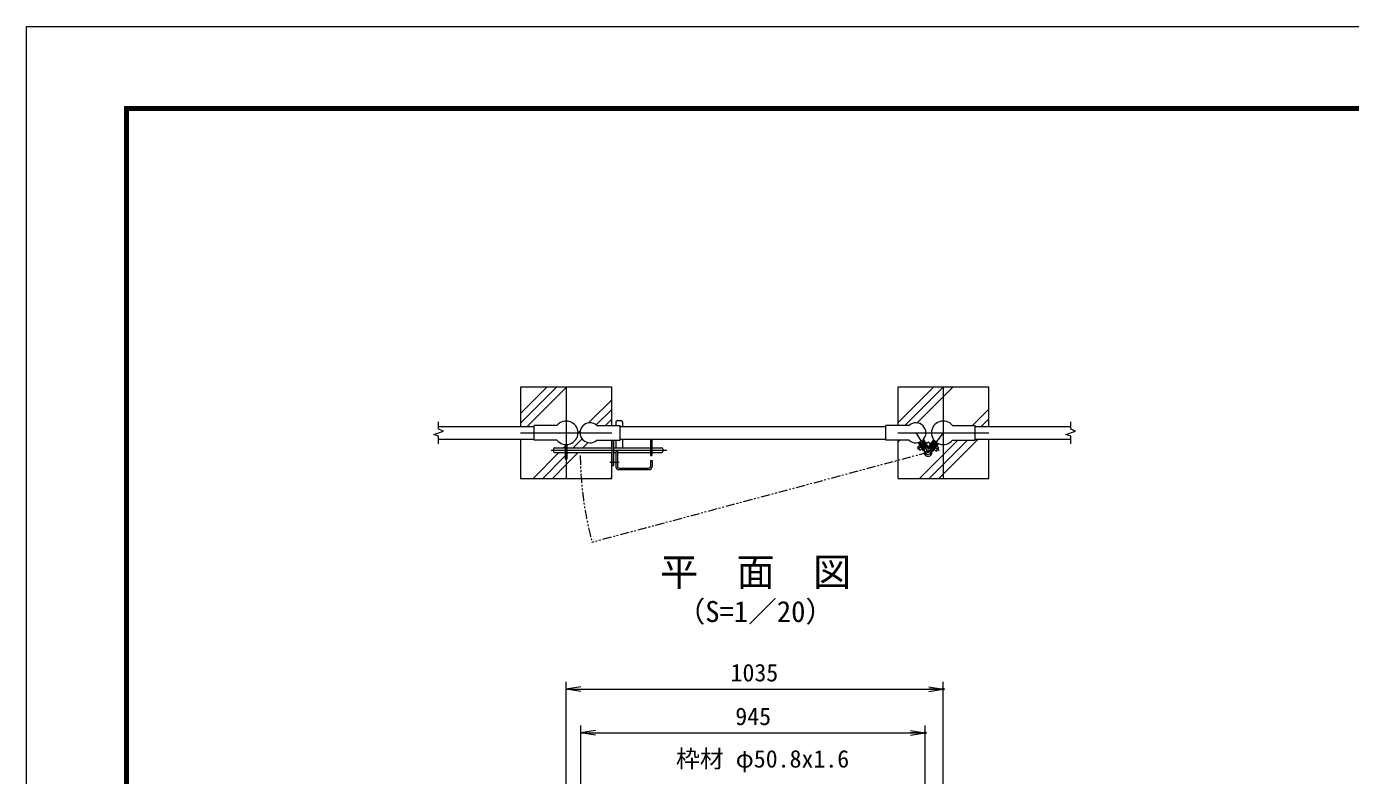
# Model space of a CAD drawing. Units: millimetres at full size. Extents: x -4200 to 4200, y -2970 to 2970.
# Drawn here: x -4200 to -566, y 914 to 2970 of the extents above; entities that cross this region are included whole.
import ezdxf
from ezdxf.enums import TextEntityAlignment as Align

# ---------------------------------------------------------------- set-up
doc = ezdxf.new("R2010")
doc.units = ezdxf.units.MM
doc.header["$LTSCALE"] = 10
doc.header["$PDMODE"] = 32
doc.header["$PDSIZE"] = 5
doc.linetypes.add('USER1', pattern=[50.8, 31.75, -6.35, 6.35, -6.35])
doc.linetypes.add('USER2', pattern=[5, 2.5, -0.5, 0.5, -0.5, 0.5, -0.5])
for name, color, linetype, lineweight in [('0-0_D-TTL', 7, 'Continuous', 18), ('0-1_D-TTL-TXT', 7, 'Continuous', 18), ('0-2_D-BMK', 2, 'USER1', 13), ('0-3_D-STR1', 1, 'Continuous', 18), ('0-4_D-STR3', 3, 'Continuous', 13), ('0-5_0', 7, 'Continuous', 18), ('0-6_D-DCR-HCH', 7, 'Continuous', 13), ('0-8_D-STR4', 7, 'Continuous', 18), ('0-9_D-STR-DIM', 7, 'Continuous', 13), ('0-A_Defpoints', 253, 'Continuous', 18), ('0-B_D-STR-TXT', 7, 'Continuous', 13)]:
    doc.layers.add(name, color=color, linetype=linetype, lineweight=lineweight)
doc.styles.add('ＭＳ ゴシック', font='')
doc.styles.get('ＭＳ ゴシック').set_extended_font_data('MS Gothic')

# ---------------------------------------------------------------- blocks, each defined once
blk = doc.blocks.new('_Open')
at = {"layer": '0-5_0'}
blk.add_line((-10, 1.667), (0, 0), dxfattribs=at)
blk.add_lwpolyline([(-10, -1.667), (0, 0), (-10, 0)], dxfattribs=at)

msp = doc.modelspace()

# ---------------------------------------------------------------- linework, layer by layer
at = {"layer": '0-0_D-TTL', "color": 2}
msp.add_lwpolyline([(-4200, 2969.89), (4200, 2969.89), (4200, -2970.11), (-4200, -2970.11)], close=True, dxfattribs=at)
at = {"layer": '0-0_D-TTL'}
for points in [[(-3930, 2749.89), (3930, 2749.89), (3930, -2750.11), (-3930, -2750.11)], [(-3927.5, 2747.39), (3927.5, 2747.39), (3927.5, -2747.61), (-3927.5, -2747.61)], [(-3925, 2744.89), (3925, 2744.89), (3925, -2745.11), (-3925, -2745.11)], [(-3922.5, 2742.39), (3922.5, 2742.39), (3922.5, -2742.61), (-3922.5, -2742.61)], [(-3920, 2739.89), (3920, 2739.89), (3920, -2740.11), (-3920, -2740.11)]]:
    msp.add_lwpolyline(points, close=True, dxfattribs=at)
at = {"layer": '0-2_D-BMK'}
for p, q in [((-2719.05, 1979.75), (-2719.05, 1729.75)), ((-1684.05, 1979.75), (-1684.05, 1729.75)), ((-2844.05, 1854.75), (-2594.05, 1854.75)), ((-1809.05, 1854.75), (-1559.05, 1854.75)), ((-1759.2, 1854.75), (-1725.78, 1800.93)), ((-1684.05, 1854.75), (-1725.78, 1800.93)), ((-1724.2, 1828.75), (-1754.64, 1809.84)), ((-1724.56, 1828.84), (-1695.11, 1806)), ((-2760.36, 1807.05), (-2442.7, 1807.05)), ((-2598.82, 1774.55), (-2573.68, 1774.55))]:
    msp.add_line(p, q, dxfattribs=at)
at = {"layer": '0-2_D-BMK', "linetype": 'USER2'}
msp.add_line((-1725.78, 1800.93), (-2647.79, 1553.88), dxfattribs=at)
msp.add_arc((-1725.78, 1800.93), 954.54, 180.5332, 195, dxfattribs=at)
at = {"layer": '0-3_D-STR1'}
for p, q in [((-3069.05, 1872.25), (-2806.55, 1872.25)), ((-2570.9, 1872.25), (-1841.7, 1872.25)), ((-1596.55, 1872.25), (-1334.05, 1872.25)), ((-3069.05, 1837.25), (-2806.55, 1837.25)), ((-2570.9, 1837.25), (-1841.7, 1837.25)), ((-1596.55, 1837.25), (-1334.05, 1837.25))]:
    msp.add_line(p, q, dxfattribs=at)
at = {"layer": '0-4_D-STR3'}
for p, q in [((-2744.19, 1875.1), (-2806.55, 1875.1)), ((-2634.9, 1875.1), (-2570.9, 1875.1)), ((-2582.9, 1883.55), (-2582.9, 1875.1)), ((-2577.9, 1888.55), (-2568.9, 1888.55)), ((-2563.9, 1883.55), (-2563.9, 1872.25)), ((-1777.69, 1875.1), (-1841.7, 1875.1)), ((-1658.9, 1875.1), (-1596.55, 1875.1)), ((-2721.35, 1822.48), (-2721.35, 1782.62)), ((-2716.75, 1822.48), (-2716.75, 1782.62)), ((-2588.9, 1834.4), (-2588.9, 1764.55)), ((-2582.9, 1834.4), (-2582.9, 1813.55)), ((-2563.9, 1837.25), (-2563.9, 1813.55)), ((-2487.9, 1837.25), (-2487.9, 1792.05)), ((-2483.4, 1837.25), (-2483.4, 1792.05)), ((-1754.11, 1816.6), (-1747.73, 1820.55)), ((-1738.24, 1805.26), (-1752.42, 1828.09)), ((-1736.31, 1806.51), (-1750.13, 1828.78)), ((-1747.8, 1828.81), (-1748.12, 1827.43)), ((-1748.12, 1827.43), (-1736.48, 1808.68)), ((-1747.8, 1828.81), (-1741, 1833.03)), ((-1746.8, 1825.31), (-1745.1, 1826.36)), ((-1745.78, 1821.77), (-1744.93, 1822.3)), ((-1745.1, 1826.36), (-1735.6, 1811.07)), ((-1739.13, 1812.95), (-1744.93, 1822.3)), ((-1741, 1833.03), (-1739.62, 1832.7)), ((-1740, 1829.53), (-1738.3, 1830.58)), ((-1740, 1829.53), (-1730.51, 1814.23)), ((-1726.11, 1812.84), (-1739.94, 1835.11)), ((-1739.62, 1832.7), (-1727.98, 1813.96)), ((-1724.16, 1814.06), (-1738.31, 1836.85)), ((-1725.02, 1815.45), (-1709.76, 1835.12)), ((-1724.21, 1812.74), (-1708.27, 1833.3)), ((-1708.66, 1827.9), (-1719.69, 1813.67)), ((-1703.92, 1824.22), (-1714.95, 1810)), ((-1714.72, 1805.39), (-1698.78, 1825.95)), ((-1700.81, 1824.97), (-1714.33, 1807.53)), ((-1712.9, 1803.98), (-1696.65, 1824.95)), ((-1711.34, 1811.39), (-1704.6, 1820.08)), ((-1710.24, 1829.12), (-1708.66, 1827.9)), ((-1707.31, 1831.28), (-1700.98, 1826.37)), ((-1704.6, 1820.08), (-1703.81, 1819.47)), ((-1703.92, 1824.22), (-1702.34, 1822.99)), ((-1701.99, 1818.06), (-1696.06, 1813.46)), ((-1700.98, 1826.37), (-1700.81, 1824.97)), ((-2753.4, 1810.55), (-2753.4, 1803.55)), ((-2750.4, 1813.55), (-2721.35, 1813.55)), ((-2750.4, 1800.55), (-2721.35, 1800.55)), ((-2716.75, 1782.62), (-2721.35, 1782.62)), ((-2716.75, 1813.55), (-2593.4, 1813.55)), ((-2716.75, 1800.55), (-2593.4, 1800.55)), ((-2588.9, 1813.55), (-2487.9, 1813.55)), ((-2588.9, 1800.55), (-2582.9, 1800.55)), ((-2582.9, 1805.55), (-2582.9, 1762.55)), ((-2582.9, 1805.55), (-2578.4, 1805.55)), ((-2578.4, 1805.55), (-2578.4, 1762.55)), ((-2578.4, 1800.55), (-2487.9, 1800.55)), ((-2487.9, 1792.05), (-2483.4, 1792.05)), ((-2483.4, 1813.55), (-2456.4, 1813.55)), ((-2483.4, 1800.55), (-2456.4, 1800.55)), ((-2453.4, 1810.55), (-2453.4, 1803.55)), ((-1748.3, 1807.25), (-1754.11, 1816.6)), ((-1748.3, 1807.25), (-1741.93, 1811.21)), ((-1739.98, 1812.42), (-1739.13, 1812.95)), ((-1736.31, 1806.51), (-1738.26, 1805.3)), ((-1737.3, 1810.01), (-1735.6, 1811.07)), ((-1730.51, 1814.23), (-1728.81, 1815.29)), ((-1726.11, 1812.84), (-1724.16, 1814.06)), ((-1724.21, 1812.74), (-1725.12, 1813.46)), ((-1721.27, 1814.9), (-1719.69, 1813.67)), ((-1714.95, 1810), (-1713.37, 1808.77)), ((-1714.72, 1805.39), (-1712.9, 1803.98)), ((-1711.34, 1811.39), (-1710.55, 1810.77)), ((-1708.73, 1809.37), (-1702.8, 1804.77)), ((-1702.8, 1804.77), (-1696.06, 1813.46)), ((-2573.9, 1758.05), (-2491.9, 1758.05)), ((-2573.9, 1753.55), (-2491.9, 1753.55)), ((-2487.4, 1778.55), (-2487.4, 1762.55)), ((-2487.4, 1778.55), (-2482.9, 1778.55)), ((-2482.9, 1778.55), (-2482.9, 1762.55))]:
    msp.add_line(p, q, dxfattribs=at)
for points in [[(-2744.19, 1834.4), (-2806.55, 1834.4), (-2806.55, 1875.1)], [(-2634.9, 1834.4), (-2570.9, 1834.4), (-2570.9, 1875.1)], [(-1777.69, 1834.4), (-1841.7, 1834.4), (-1841.7, 1875.1)], [(-1658.9, 1834.4), (-1596.55, 1834.4), (-1596.55, 1875.1)], [(-2593.4, 1834.4), (-2593.4, 1764.55), (-2588.9, 1764.55)], [(-1707.31, 1831.28), (-1708.71, 1831.1), (-1722.23, 1813.66)]]:
    msp.add_lwpolyline(points, dxfattribs=at)
msp.add_circle((-1725.78, 1800.93), 6.3, dxfattribs=at)
for centre, radius, start, end in [((-2719.05, 1854.75), 32.35, 218.9806, 141.0194), ((-2653.4, 1854.75), 27.5, 47.73142, 312.26858), ((-2577.9, 1883.55), 5, 90, 180), ((-2568.9, 1883.55), 5, 0, 90), ((-1759.2, 1854.75), 27.5, 227.73142, 132.26858), ((-1684.05, 1854.75), 32.35, 38.9806, 321.0194), ((-2750.4, 1810.55), 3, 90, 180), ((-2750.4, 1803.55), 3, 180, 270), ((-2456.4, 1810.55), 3, 0, 90), ((-2456.4, 1803.55), 3, 270, 0), ((-1725.78, 1800.93), 10.8, 161.10578, 82.57528), ((-1740.72, 1806.04), 5, 341.10578, 31.84053), ((-1723.73, 1816.6), 5, 211.84053, 262.57528), ((-1726.18, 1816.72), 5, 281.21846, 322.21032), ((-1710.38, 1804.47), 5, 142.21032, 192.94508), ((-2573.9, 1762.55), 9, 180, 270), ((-2573.9, 1762.55), 4.5, 180, 270), ((-2491.9, 1762.55), 4.5, 270, 0), ((-2491.9, 1762.55), 9, 270, 0)]:
    msp.add_arc(centre, radius, start, end, dxfattribs=at)
at = {"layer": '0-6_D-DCR-HCH'}
for p, q in [((-2844.05, 1880.95), (-2745.25, 1979.75)), ((-2844.05, 1907.46), (-2771.76, 1979.75)), ((-1809.05, 1881.8), (-1711.1, 1979.75)), ((-1789.24, 1875.1), (-1684.59, 1979.75)), ((-2657.57, 1881.81), (-2594.05, 1945.33)), ((-2636.54, 1876.32), (-2594.05, 1918.81)), ((-2611.25, 1875.1), (-2594.05, 1892.3)), ((-1603.62, 1875.1), (-1559.05, 1919.67)), ((-1579.95, 1872.25), (-1559.05, 1893.15)), ((-2725.83, 1813.55), (-2721.35, 1818.03)), ((-2699.31, 1813.55), (-2674.97, 1837.89)), ((-2672.8, 1813.55), (-2658.53, 1827.81)), ((-1809.05, 1828.77), (-1803.42, 1834.4)), ((-2809.63, 1729.75), (-2738.83, 1800.55)), ((-2783.11, 1729.75), (-2721.35, 1791.51)), ((-2716.75, 1796.11), (-2712.31, 1800.55)), ((-2597.5, 1729.75), (-2594.05, 1733.2))]:
    msp.add_line(p, q, dxfattribs=at)
for points in [[(-2826.23, 1872.25), (-2719.05, 1979.43), (-2718.73, 1979.75)], [(-1755.9, 1881.92), (-1684.05, 1953.77), (-1658.07, 1979.75)], [(-2686.91, 1852.47), (-2684.63, 1854.75), (-2680.5, 1858.88)], [(-1748.97, 1729.75), (-1684.05, 1794.67), (-1644.32, 1834.4)], [(-1722.45, 1729.75), (-1684.05, 1768.15), (-1617.8, 1834.4)], [(-1695.94, 1729.75), (-1684.05, 1741.64), (-1588.44, 1837.25)], [(-2756.6, 1729.75), (-2719.05, 1767.3), (-2685.8, 1800.55)]]:
    msp.add_lwpolyline(points, dxfattribs=at)
at = {"layer": '0-8_D-STR4'}
for p, q in [((-2844.05, 1979.75), (-2844.05, 1872.25)), ((-1809.05, 1979.75), (-1809.05, 1875.1)), ((-2594.05, 1813.55), (-2594.05, 1834.4))]:
    msp.add_line(p, q, dxfattribs=at)
for points in [[(-2594.05, 1875.1), (-2594.05, 1979.75), (-2844.05, 1979.75)], [(-1559.05, 1872.25), (-1559.05, 1979.75), (-1809.05, 1979.75)], [(-2844.05, 1837.25), (-2844.05, 1729.75), (-2594.05, 1729.75), (-2594.05, 1800.55)], [(-1809.05, 1834.4), (-1809.05, 1729.75), (-1559.05, 1729.75), (-1559.05, 1837.25)]]:
    msp.add_lwpolyline(points, dxfattribs=at)
at = {"layer": '0-9_D-STR-DIM'}
for p, q in [((-3082.26, 1849.94), (-3055.83, 1859.55)), ((-3069.05, 1864.36), (-3069.05, 1884.75)), ((-3055.83, 1859.55), (-3069.05, 1864.36)), ((-1347.26, 1849.94), (-1320.83, 1859.55)), ((-1334.05, 1864.36), (-1334.05, 1884.75)), ((-1320.83, 1859.55), (-1334.05, 1864.36)), ((-3069.05, 1845.13), (-3082.26, 1849.94)), ((-3069.05, 1824.75), (-3069.05, 1845.13)), ((-1334.05, 1845.13), (-1347.26, 1849.94)), ((-1334.05, 1824.75), (-1334.05, 1845.13)), ((-2719.05, 716.5), (-2719.05, 1171.26)), ((-1684.05, 716.5), (-1684.05, 1171.26)), ((-2719.05, 1151.26), (-1684.05, 1151.26)), ((-2678.8, 618.26), (-2678.8, 1051.26)), ((-2678.8, 1031.26), (-1733.8, 1031.26)), ((-1733.8, 618.26), (-1733.8, 1051.26))]:
    msp.add_line(p, q, dxfattribs=at)
at = {"layer": '0-A_Defpoints'}
for p in [(-1684.05, 1151.26), (-1733.8, 1031.26)]:
    msp.add_point(p, dxfattribs=at)

# ---------------------------------------------------------------- block references
at = {"layer": '0-9_D-STR-DIM', "xscale": 4, "yscale": 4, "rotation": 180}
for p in [(-2719.05, 1151.26), (-2678.8, 1031.26)]:
    msp.add_blockref('_Open', p, dxfattribs=at)
at = {"layer": '0-9_D-STR-DIM', "xscale": 4, "yscale": 4}
for p in [(-1684.05, 1151.26), (-1733.8, 1031.26)]:
    msp.add_blockref('_Open', p, dxfattribs=at)

# ---------------------------------------------------------------- texts
at = {"layer": '0-1_D-TTL-TXT', "style": 'ＭＳ ゴシック'}
for s, height, p in [('平\u3000面\u3000図', 76.98, (-2461.44, 1411.22)), ('（S=1／20）', 57.7, (-2415.96, 1318.02))]:
    msp.add_text(s, height=height, dxfattribs=at).set_placement(p, align=Align.BOTTOM_LEFT)
at = {"layer": '0-9_D-STR-DIM', "style": 'ＭＳ ゴシック'}
for s, p in [('1035', (-2267.82, 1158.01)), ('945', (-2254.79, 1038.01))]:
    msp.add_text(s, height=48.09, dxfattribs=at).set_placement(p, align=Align.BOTTOM_LEFT)
at = {"layer": '0-B_D-STR-TXT', "style": 'ＭＳ ゴシック'}
msp.add_text('枠材 φ50.8x1.6', height=48.09, dxfattribs=at).set_placement((-2417.63, 921.52), align=Align.BOTTOM_LEFT)

doc.saveas('drawing.dxf')
